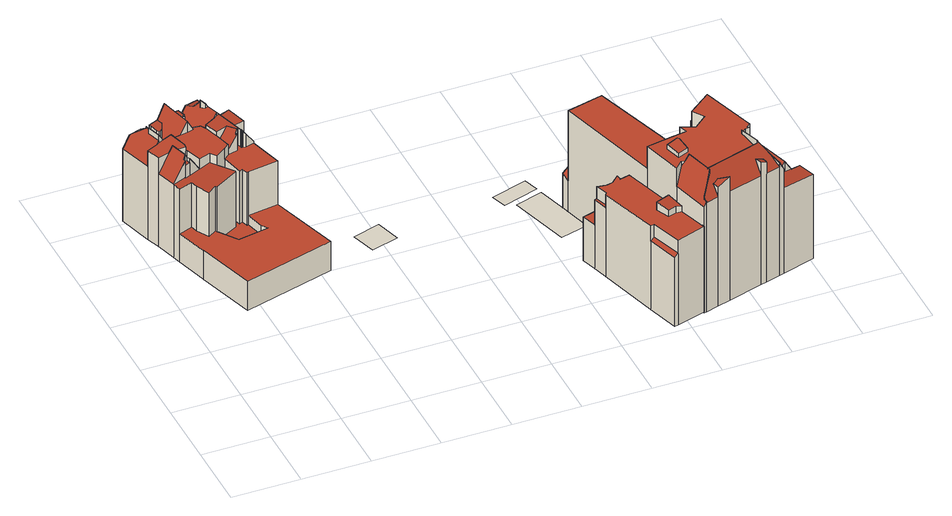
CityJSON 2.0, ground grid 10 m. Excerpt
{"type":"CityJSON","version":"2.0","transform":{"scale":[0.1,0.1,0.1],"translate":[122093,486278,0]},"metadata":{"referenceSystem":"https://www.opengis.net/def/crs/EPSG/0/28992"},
"CityObjects":{
"building1":{"type":"Building","attributes":{"aantal_verblijfsobjecten":12,"bouwjaar":1868,"gebruiksdoel":"kantoorfunctie,overige gebruiksfunctie,woonfunctie","oppervlakte_max":178,"oppervlakte_min":41,"rdf_seealso":"http://bag.basisregistraties.overheid.nl/bag/id/pand/0363100012182179","rf_extrusion_mode":"standard","rf_force_lod11":false,"rf_h_ground":1.06,"rf_h_pc_98p":0,"rf_h_roof_50p":13.08,"rf_h_roof_70p":14.84,"rf_h_roof_max":16.22,"rf_h_roof_min":4.26,"rf_h_roof_ridge":16.87,"rf_is_glass_roof":false,"rf_nodata_frac":0.0916,"rf_nodata_r":0.149,"rf_pc_select":"_HIGHEST_YET_INSUFFICIENT_COVERAGE","rf_pc_year":0,"rf_pointcloud_unusable":false,"rf_pt_density":31.99,"rf_ridgelines":18,"rf_rmse_lod22":0.371,"rf_roof_planes":35,"rf_roof_type":"slanted","rf_success":true,"rf_t_run":216,"rf_volume_lod22":3283.44,"status":"Pand in gebruik"},"children":["building1-1"]},
"building1-1":{"type":"BuildingPart","parents":["building1"],"geometry":[{"type":"Solid","lod":"2.2","boundaries":[[[[0,1,2,3,4,5,6,7,8,9,10,11,12,13,14,15,16,17,18,19,20,21,22,23]],[[24,25,3,2,26]],[[26,2,1,27]],[[28,29,30,31]],[[32,33,34,35]],[[36,14,13,37]],[[37,13,12,38]],[[39,40,41,42]],[[43,44,40,39,45]],[[46,47,48]],[[49,50,48]],[[42,41,51,52]],[[53,54,55,56]],[[57,58,59,60]],[[61,15,14,36]],[[35,34,62]],[[63,64,33,32]],[[65,23,22,66,67]],[[68,17,16,69]],[[56,55,10,9,70]],[[71,72,73]],[[74,59,73]],[[75,76,64,63]],[[77,78,44,43]],[[79,0,23,65]],[[80,81,82,83,78,77]],[[84,85,82,81]],[[86,87,88]],[[87,86,89]],[[90,91,86]],[[91,90,92,93]],[[38,12,11,94]],[[95,96,97,98]],[[99,61,96,95]],[[100,101,85,84]],[[54,102,103,104]],[[105,106,102,54,53]],[[94,11,10,55]],[[104,103,107,108]],[[108,107,109,110]],[[111,5,4,112]],[[112,4,3,25]],[[113,114,25,24]],[[93,92,115]],[[98,97,116,117]],[[45,39,118,119]],[[120,121,122,123]],[[124,119,118,125]],[[126,127,121,120,128]],[[129,130,131,132]],[[117,116,130,129]],[[110,109,133,131]],[[78,83,134,135]],[[136,137,106,105]],[[135,134,137,136]],[[138,139,140,141]],[[69,139,138,142]],[[69,16,15,61,99]],[[143,144,145,146]],[[147,148,144,143]],[[141,140,149,145]],[[150,151,152,153]],[[154,155,151,150]],[[128,120,156]],[[157,158,159,160]],[[52,51,127,126]],[[161,162,163]],[[164,165,119,124]],[[166,167,162,161]],[[168,169,170]],[[171,172,170]],[[169,168,8,7,173,174]],[[172,171,175,176]],[[176,175,177]],[[174,173,177]],[[178,179,176]],[[173,7,6,180]],[[181,182,183]],[[184,68,183]],[[185,186,148,147]],[[142,138,186,185]],[[153,152,81,80]],[[146,145,149,151]],[[187,19,18,71]],[[72,71,18,17,68,184]],[[188,189,182,181]],[[190,191,192,193]],[[193,192,194,195,196]],[[132,131,133,101,100]],[[50,49,194,192]],[[197,198,155,154]],[[199,197,191,190]],[[189,188,200]],[[198,197,199,200]],[[123,122,158,157]],[[180,6,5,111]],[[201,202,114,113]],[[31,30,202,201]],[[160,159,203,204]],[[204,203,205,206]],[[206,205,207,208]],[[208,207,70,209]],[[209,70,9,8,168]],[[47,46,210]],[[179,178,211]],[[212,165,164,211]],[[165,212,167,166]],[[60,59,74,213]],[[196,195,213]],[[214,215,216]],[[217,218,216]],[[67,66,218,219]],[[58,57,220]],[[221,222,220]],[[223,20,19,187]],[[224,225,21,20,223]],[[219,218,217,76,75]],[[222,221,226]],[[66,22,21,225]],[[215,214,225,224]],[[27,1,0,79]],[[29,28,227]],[[79,65,62,34,33,49,48,47]],[[89,111,112,88,87]],[[110,131,130,116,97,96,61,36,37,38,94,55,54,104,108]],[[52,126,128,156,125,118,39,42]],[[174,177,175,171,170,169]],[[186,138,141,145,144,148]],[[142,185,147,181,183,68,69]],[[132,100,84,81,152,151,149,140,139,69,99,95,98,117,129]],[[101,133,109,107,103,102,106,137,134,83,82,85]],[[198,200,188,181,147,143,146,151,155]],[[180,111,89,86,91,93,115,178,176,177,173]],[[70,207,205,203,159,158,122,121,127,51,41,40,44,78,135,136,105,53,56]],[[209,168,170,172,123,157,160,204,206,208]],[[179,211,164,124,125,156,120,123,172,176]],[[167,212,211,178,115,92,90,86,88,112,25,114,202,30,162]],[[165,166,161,163,210,46,48,50,192,191,197,154,150,153,80,77,43,45,119]],[[196,213,74,73,72,184,183,182,189,200,199,190,193]],[[219,75,63,32,35,62,65,67]],[[226,221,220,57,60,213,195,194,49,33,64,76,217,216,215]],[[222,223,187,71,73,59,58,220]],[[225,214,216,218,66]],[[215,224,223,222,226]],[[227,27,79,47,210,163,162,30,29]],[[27,227,28,31,201,113,24,26]]]],"semantics":{"surfaces":[{"type":"GroundSurface"},{"type":"WallSurface","on_footprint_edge":true},{"type":"WallSurface","on_footprint_edge":false},{"type":"RoofSurface","rf_azimuth":252.53,"rf_h_roof_50p":15.45,"rf_h_roof_70p":16.24,"rf_h_roof_max":17.33,"rf_h_roof_min":12.98,"rf_slope":60.17},{"type":"RoofSurface","rf_azimuth":340.35,"rf_h_roof_50p":15.06,"rf_h_roof_70p":15.22,"rf_h_roof_max":16.06,"rf_h_roof_min":14.79,"rf_slope":18.64},{"type":"RoofSurface","rf_azimuth":324.62,"rf_h_roof_50p":5.84,"rf_h_roof_70p":5.86,"rf_h_roof_max":13.11,"rf_h_roof_min":5.75,"rf_slope":0.514},{"type":"RoofSurface","rf_azimuth":253.04,"rf_h_roof_50p":14.99,"rf_h_roof_70p":15.48,"rf_h_roof_max":16.38,"rf_h_roof_min":13.82,"rf_slope":55.41},{"type":"RoofSurface","rf_azimuth":243.79,"rf_h_roof_50p":15.48,"rf_h_roof_70p":15.48,"rf_h_roof_max":15.89,"rf_h_roof_min":15.45,"rf_slope":1.5},{"type":"RoofSurface","rf_azimuth":156.52,"rf_h_roof_50p":15.35,"rf_h_roof_70p":15.35,"rf_h_roof_max":15.58,"rf_h_roof_min":15.35,"rf_slope":1.72},{"type":"RoofSurface","rf_azimuth":253.9,"rf_h_roof_50p":14.81,"rf_h_roof_70p":15.69,"rf_h_roof_max":16.86,"rf_h_roof_min":12.85,"rf_slope":54.91},{"type":"RoofSurface","rf_azimuth":213.18,"rf_h_roof_50p":13.21,"rf_h_roof_70p":13.27,"rf_h_roof_max":15.78,"rf_h_roof_min":13.04,"rf_slope":3.46},{"type":"RoofSurface","rf_azimuth":164.82,"rf_h_roof_50p":4.28,"rf_h_roof_70p":4.29,"rf_h_roof_max":14.83,"rf_h_roof_min":4.27,"rf_slope":0.117},{"type":"RoofSurface","rf_azimuth":73.72,"rf_h_roof_50p":14.9,"rf_h_roof_70p":15.38,"rf_h_roof_max":16.86,"rf_h_roof_min":13.61,"rf_slope":54.96},{"type":"RoofSurface","rf_azimuth":72.42,"rf_h_roof_50p":14.51,"rf_h_roof_70p":15.36,"rf_h_roof_max":16.69,"rf_h_roof_min":12.75,"rf_slope":54.5},{"type":"RoofSurface","rf_azimuth":163.57,"rf_h_roof_50p":12.95,"rf_h_roof_70p":12.96,"rf_h_roof_max":16.17,"rf_h_roof_min":12.91,"rf_slope":0.865},{"type":"RoofSurface","rf_azimuth":72.42,"rf_h_roof_50p":14.59,"rf_h_roof_70p":15.23,"rf_h_roof_max":15.89,"rf_h_roof_min":13.01,"rf_slope":54.5},{"type":"RoofSurface","rf_azimuth":250.82,"rf_h_roof_50p":15.73,"rf_h_roof_70p":15.8,"rf_h_roof_max":16.38,"rf_h_roof_min":15.35,"rf_slope":11.24},{"type":"RoofSurface","rf_azimuth":253.04,"rf_h_roof_50p":14.82,"rf_h_roof_70p":15.3,"rf_h_roof_max":16.69,"rf_h_roof_min":12.95,"rf_slope":55.41},{"type":"RoofSurface","rf_azimuth":114.63,"rf_h_roof_50p":14.88,"rf_h_roof_70p":14.9,"rf_h_roof_max":17.12,"rf_h_roof_min":14.81,"rf_slope":1.01},{"type":"RoofSurface","rf_azimuth":151.59,"rf_h_roof_50p":15.57,"rf_h_roof_70p":15.58,"rf_h_roof_max":16.32,"rf_h_roof_min":15.55,"rf_slope":0.762},{"type":"RoofSurface","rf_azimuth":220.15,"rf_h_roof_50p":14.74,"rf_h_roof_70p":14.77,"rf_h_roof_max":15.05,"rf_h_roof_min":14.66,"rf_slope":5.51},{"type":"RoofSurface","rf_azimuth":73.72,"rf_h_roof_50p":14.72,"rf_h_roof_70p":15.44,"rf_h_roof_max":17.01,"rf_h_roof_min":12.98,"rf_slope":54.96},{"type":"RoofSurface","rf_azimuth":253.9,"rf_h_roof_50p":14.35,"rf_h_roof_70p":15.12,"rf_h_roof_max":17.01,"rf_h_roof_min":12.77,"rf_slope":54.91},{"type":"RoofSurface","rf_azimuth":213.18,"rf_h_roof_50p":13.67,"rf_h_roof_70p":13.67,"rf_h_roof_max":13.68,"rf_h_roof_min":13.67,"rf_slope":3.46},{"type":"RoofSurface","rf_azimuth":344.76,"rf_h_roof_50p":15.23,"rf_h_roof_70p":15.38,"rf_h_roof_max":15.9,"rf_h_roof_min":14.45,"rf_slope":40.34},{"type":"RoofSurface","rf_azimuth":74.64,"rf_h_roof_50p":15.01,"rf_h_roof_70p":15.8,"rf_h_roof_max":17.33,"rf_h_roof_min":12.95,"rf_slope":60.95},{"type":"RoofSurface","rf_azimuth":137.11,"rf_h_roof_50p":14.71,"rf_h_roof_70p":14.74,"rf_h_roof_max":14.76,"rf_h_roof_min":14.69,"rf_slope":4.23}],"values":[[0,1,1,2,2,1,1,2,2,2,2,2,2,2,1,2,2,1,1,1,2,2,2,2,1,2,2,2,2,2,2,1,2,2,2,2,2,1,2,2,1,1,2,2,2,2,2,2,2,2,2,2,2,2,2,2,2,1,2,2,2,2,2,2,2,2,2,2,2,2,2,1,2,2,2,2,1,2,2,2,2,2,2,1,1,2,2,2,2,2,2,2,2,2,2,1,2,2,2,2,2,2,1,2,2,2,2,2,2,2,2,2,2,2,1,1,2,2,1,2,1,2,3,4,5,6,7,8,9,10,11,12,13,14,15,16,17,18,19,20,21,22,23,24,25,26]]}}]},
"building2":{"type":"Building","attributes":{"aantal_verblijfsobjecten":0,"bouwjaar":1005,"rdf_seealso":"http://bag.basisregistraties.overheid.nl/bag/id/pand/0363100012180904","rf_extrusion_mode":"skip","rf_force_lod11":false,"rf_h_ground":0.959,"rf_h_pc_98p":0,"rf_is_glass_roof":false,"rf_nodata_frac":0.0794,"rf_nodata_r":0,"rf_pc_select":"_HIGHEST_YET_INSUFFICIENT_COVERAGE","rf_pc_year":0,"rf_pointcloud_unusable":true,"rf_pt_density":22.76,"rf_roof_type":"unknown","rf_success":true,"rf_t_run":0,"status":"Pand in gebruik"},"geometry":[{"type":"MultiSurface","lod":"0","boundaries":[[[228,229,230,231]]]}]},
"building3":{"type":"Building","attributes":{"aantal_verblijfsobjecten":0,"bouwjaar":1005,"rdf_seealso":"http://bag.basisregistraties.overheid.nl/bag/id/pand/0363100012182216","rf_extrusion_mode":"skip","rf_force_lod11":false,"rf_h_ground":0.711,"rf_h_pc_98p":0,"rf_is_glass_roof":false,"rf_nodata_frac":0.0385,"rf_nodata_r":0,"rf_pc_select":"PREFERRED_AND_LATEST","rf_pc_year":0,"rf_pointcloud_unusable":true,"rf_pt_density":17.44,"rf_roof_type":"unknown","rf_success":true,"rf_t_run":0,"status":"Pand in gebruik"},"geometry":[{"type":"MultiSurface","lod":"0","boundaries":[[[232,233,234,235,236]]]}]},
"building4":{"type":"Building","attributes":{"aantal_verblijfsobjecten":2,"bouwjaar":1905,"gebruiksdoel":"woonfunctie","oppervlakte_max":166,"oppervlakte_min":141,"rdf_seealso":"http://bag.basisregistraties.overheid.nl/bag/id/pand/0363100012170847","rf_extrusion_mode":"standard","rf_force_lod11":false,"rf_h_ground":0.61,"rf_h_pc_98p":0,"rf_h_roof_50p":14.18,"rf_h_roof_70p":14.34,"rf_h_roof_max":15.54,"rf_h_roof_min":7.64,"rf_is_glass_roof":false,"rf_nodata_frac":0,"rf_nodata_r":0,"rf_pc_select":"PREFERRED_AND_LATEST","rf_pc_year":0,"rf_pointcloud_unusable":false,"rf_pt_density":30.32,"rf_ridgelines":0,"rf_rmse_lod22":0.464,"rf_roof_planes":6,"rf_roof_type":"slanted","rf_success":true,"rf_t_run":56,"rf_volume_lod22":1184.73,"status":"Pand in gebruik"},"children":["building4-1"]},
"building4-1":{"type":"BuildingPart","parents":["building4"],"geometry":[{"type":"Solid","lod":"2.2","boundaries":[[[[237,238,239,240,241,242,243,244,245,246,247]],[[248,244,243,249,250]],[[251,252,245,244,248,253]],[[254,241,240,255]],[[256,257,255,258]],[[259,260,257,256,261]],[[262,242,241,254]],[[263,246,245,252]],[[264,265,252,251]],[[266,267,268,269]],[[269,268,260,259]],[[270,237,247,271]],[[272,271,247,246,263]],[[273,274,275,276]],[[258,255,240,239,275]],[[253,248,277,278]],[[249,243,242,262]],[[261,256,274,273]],[[250,249,279,280]],[[281,282,265,264]],[[278,277,282,281]],[[280,279,267,266]],[[276,275,239,238,283,284]],[[285,286,271,272]],[[284,283,286,285]],[[283,238,237,270]],[[274,256,258,275]],[[278,281,264,251,253]],[[267,279,249,262,254,255,257,260,268]],[[284,285,272,263,252,265,282,277,248,250,280,266,269,259,261,273,276]],[[283,270,271,286]]]],"semantics":{"surfaces":[{"type":"GroundSurface"},{"type":"WallSurface","on_footprint_edge":true},{"type":"WallSurface","on_footprint_edge":false},{"type":"RoofSurface","rf_azimuth":253.46,"rf_h_roof_50p":11.84,"rf_h_roof_70p":12.1,"rf_h_roof_max":12.14,"rf_h_roof_min":11.84,"rf_slope":45.89},{"type":"RoofSurface","rf_azimuth":156.77,"rf_h_roof_50p":15.49,"rf_h_roof_70p":15.53,"rf_h_roof_max":15.59,"rf_h_roof_min":15.39,"rf_slope":4.7},{"type":"RoofSurface","rf_azimuth":22.28,"rf_h_roof_50p":7.67,"rf_h_roof_70p":7.67,"rf_h_roof_max":14.09,"rf_h_roof_min":7.66,"rf_slope":0.297},{"type":"RoofSurface","rf_azimuth":303.31,"rf_h_roof_50p":14.24,"rf_h_roof_70p":14.34,"rf_h_roof_max":15.59,"rf_h_roof_min":13.97,"rf_slope":2.18},{"type":"RoofSurface","rf_azimuth":253.46,"rf_h_roof_50p":12.15,"rf_h_roof_70p":14.34,"rf_h_roof_max":14.43,"rf_h_roof_min":11.65,"rf_slope":45.89}],"values":[[0,1,1,1,2,2,1,1,2,2,2,1,1,2,1,2,1,2,2,2,2,2,1,2,2,1,3,4,5,6,7]]}}]},
"building5":{"type":"Building","attributes":{"aantal_verblijfsobjecten":0,"bouwjaar":1005,"rdf_seealso":"http://bag.basisregistraties.overheid.nl/bag/id/pand/0363100012182215","rf_extrusion_mode":"skip","rf_force_lod11":false,"rf_h_ground":0.738,"rf_h_pc_98p":0,"rf_is_glass_roof":false,"rf_nodata_frac":0.0382,"rf_nodata_r":0,"rf_pc_select":"PREFERRED_AND_LATEST","rf_pc_year":0,"rf_pointcloud_unusable":true,"rf_pt_density":23.68,"rf_roof_type":"unknown","rf_success":true,"rf_t_run":0,"status":"Pand in gebruik"},"geometry":[{"type":"MultiSurface","lod":"0","boundaries":[[[287,288,289,290]]]}]},
"building6":{"type":"Building","attributes":{"aantal_verblijfsobjecten":7,"bouwjaar":1809,"gebruiksdoel":"bijeenkomstfunctie,kantoorfunctie,woonfunctie","oppervlakte_max":671,"oppervlakte_min":61,"rdf_seealso":"http://bag.basisregistraties.overheid.nl/bag/id/pand/0363100012165501","rf_extrusion_mode":"standard","rf_force_lod11":false,"rf_h_ground":0.428,"rf_h_pc_98p":0,"rf_h_roof_50p":14.74,"rf_h_roof_70p":17.39,"rf_h_roof_max":21.59,"rf_h_roof_min":4.54,"rf_h_roof_ridge":21.93,"rf_is_glass_roof":false,"rf_nodata_frac":0.0273,"rf_nodata_r":0,"rf_pc_select":"PREFERRED_AND_LATEST","rf_pc_year":0,"rf_pointcloud_unusable":false,"rf_pt_density":31.97,"rf_ridgelines":6,"rf_rmse_lod22":0.388,"rf_roof_planes":29,"rf_roof_type":"slanted","rf_success":true,"rf_t_run":204,"rf_volume_lod22":6850.32,"status":"Pand in gebruik"},"children":["building6-1"]},
"building6-1":{"type":"BuildingPart","parents":["building6"],"geometry":[{"type":"Solid","lod":"2.2","boundaries":[[[[291,292,293,294,295,296,297,298,299,300,301,302,303,304,305,306,307,308,309,310,311,312,313,314,315,316,317,318,319,320]],[[321,316,315,322]],[[323,324,292,291,325]],[[326,327,324,323]],[[328,317,316,321]],[[329,299,298,330]],[[331,332,333,334]],[[335,336,337]],[[332,331,337]],[[322,315,314,338]],[[339,340,312,311,341]],[[342,343,338,344]],[[345,346,347]],[[348,349,347]],[[349,348,350]],[[351,352,303,302,353,354]],[[355,304,303,352]],[[353,302,301,356]],[[357,293,292,324]],[[358,294,293,357]],[[359,320,319,360,361]],[[361,360,362,363]],[[360,319,318,364]],[[365,366,305,304,355,367]],[[352,351,368]],[[369,370,371,372]],[[373,374,307,306,375,376]],[[376,375,377,378]],[[325,291,320,359]],[[379,380,381]],[[382,383,384]],[[380,379,384]],[[356,301,300,383,382]],[[385,386,366,365]],[[387,313,312,340]],[[388,389,341,390]],[[391,308,307,374]],[[392,309,308,391,393]],[[394,395,370,369]],[[396,397,395,394]],[[398,399,400,401]],[[381,402,403,400]],[[354,353,399,398]],[[404,405,389,388]],[[406,296,295,407]],[[407,295,294,358]],[[408,297,296,406]],[[383,300,299,329]],[[372,371,409,410]],[[375,306,305,366]],[[367,355,411,412]],[[390,341,311,310,413,414]],[[413,310,309,392]],[[414,413,415,416]],[[417,418,419]],[[416,415,419]],[[344,338,314,313,387]],[[420,421,422,350]],[[423,342,340,339]],[[424,425,426,427]],[[428,429,425,424]],[[430,431,343,342,423]],[[410,409,397,396]],[[432,430,405,404]],[[427,426,431,430,432]],[[433,330,298,297,408]],[[330,433,434]],[[327,326,434]],[[378,377,435]],[[346,345,436]],[[393,391,436]],[[437,438,439,440]],[[334,333,441,438,437]],[[401,400,403,441,333]],[[440,439,363,442]],[[336,335,421,420,443]],[[443,420,444]],[[445,446,386,385]],[[447,448,446,445]],[[412,411,448,447]],[[449,450,374,373]],[[450,449,451]],[[442,363,362,429,428]],[[364,318,317,328]],[[350,422,418,417]],[[399,353,356,382,384,379,381,400]],[[340,342,344,387]],[[410,396,394,369,372]],[[405,430,423,339,341,389]],[[327,434,433,408,406,407,358,357,324]],[[380,359,361,363,439,438,441,403,402,381]],[[443,444,368,351,354,398,401,333,332,337,336]],[[412,447,445,385,365,367]],[[359,380,384,383,329,330,434,326,323,325]],[[450,451,435,377,375,366,386,446,448,411,355,352,368,444,420,350,348,347,346,436,391,374]],[[451,449,373,376,378,435]],[[418,422,421,335,337,331,334,437,440,442,428,424,427,432,404,388,390,414,416,419],[397,409,371,370,395]],[[364,328,321,322,338,343,431,426,425,429,362,360]],[[350,417,419,415,413,392,393,436,345,347,349]]]],"semantics":{"surfaces":[{"type":"GroundSurface"},{"type":"WallSurface","on_footprint_edge":true},{"type":"WallSurface","on_footprint_edge":false},{"type":"RoofSurface","rf_azimuth":33.67,"rf_h_roof_50p":14.27,"rf_h_roof_70p":14.31,"rf_h_roof_max":17.73,"rf_h_roof_min":14.14,"rf_slope":2.87},{"type":"RoofSurface","rf_azimuth":214.14,"rf_h_roof_50p":8.44,"rf_h_roof_70p":9.15,"rf_h_roof_max":17.28,"rf_h_roof_min":6.04,"rf_slope":40.68},{"type":"RoofSurface","rf_azimuth":236.45,"rf_h_roof_50p":21.57,"rf_h_roof_70p":21.58,"rf_h_roof_max":21.59,"rf_h_roof_min":21.56,"rf_slope":0.88},{"type":"RoofSurface","rf_azimuth":251.91,"rf_h_roof_50p":17.27,"rf_h_roof_70p":17.28,"rf_h_roof_max":20.87,"rf_h_roof_min":17.25,"rf_slope":0.283},{"type":"RoofSurface","rf_azimuth":21.54,"rf_h_roof_50p":11.76,"rf_h_roof_70p":11.77,"rf_h_roof_max":14.87,"rf_h_roof_min":11.72,"rf_slope":0.693},{"type":"RoofSurface","rf_azimuth":253.13,"rf_h_roof_50p":14.72,"rf_h_roof_70p":15.6,"rf_h_roof_max":20.91,"rf_h_roof_min":11.85,"rf_slope":56.54},{"type":"RoofSurface","rf_azimuth":73.82,"rf_h_roof_50p":19.13,"rf_h_roof_70p":20.1,"rf_h_roof_max":22.26,"rf_h_roof_min":15.68,"rf_slope":60.13},{"type":"RoofSurface","rf_azimuth":71.78,"rf_h_roof_50p":20.04,"rf_h_roof_70p":20.14,"rf_h_roof_max":20.19,"rf_h_roof_min":19.99,"rf_slope":18.23},{"type":"RoofSurface","rf_azimuth":72.9,"rf_h_roof_50p":13.64,"rf_h_roof_70p":14.62,"rf_h_roof_max":16.36,"rf_h_roof_min":11,"rf_slope":59.1},{"type":"RoofSurface","rf_azimuth":163.9,"rf_h_roof_50p":20.38,"rf_h_roof_70p":21.06,"rf_h_roof_max":22.28,"rf_h_roof_min":18.56,"rf_slope":59.87},{"type":"RoofSurface","rf_azimuth":243.59,"rf_h_roof_50p":20.28,"rf_h_roof_70p":20.37,"rf_h_roof_max":20.62,"rf_h_roof_min":20.02,"rf_slope":21.22},{"type":"RoofSurface","rf_azimuth":318.82,"rf_h_roof_50p":20.89,"rf_h_roof_70p":20.91,"rf_h_roof_max":22.28,"rf_h_roof_min":20.86,"rf_slope":0.347},{"type":"RoofSurface","rf_azimuth":70.22,"rf_h_roof_50p":4.57,"rf_h_roof_70p":4.58,"rf_h_roof_max":20.88,"rf_h_roof_min":4.53,"rf_slope":0.517},{"type":"RoofSurface","rf_azimuth":252.66,"rf_h_roof_50p":20.02,"rf_h_roof_70p":20.83,"rf_h_roof_max":22.24,"rf_h_roof_min":17.49,"rf_slope":59.45}],"values":[[0,1,1,2,1,1,2,2,2,1,1,2,2,2,2,1,1,1,1,1,1,2,1,1,2,2,1,2,1,2,2,2,1,2,1,2,1,1,2,2,2,2,2,2,1,1,1,1,2,1,2,1,1,2,2,2,1,2,2,2,2,2,2,2,2,1,2,2,2,2,2,2,2,2,2,2,2,2,2,2,2,2,2,1,2,3,4,5,6,7,8,9,10,11,12,13,14,15,16]]}}]}
},
"vertices":[
[72,519,11],[83,522,11],[92,524,11],[94,524,11],[106,528,11],[125,533,11],[137,537,11],[151,490,11],[160,460,11],[166,441,11],[180,394,11],[211,292,11],[77,255,11],[51,340,11],[51,341,11],[37,387,11],[34,399,11],[25,429,11],[18,449,11],[4,498,11],[15,502,11],[34,508,11],[47,511,11],[60,515,11],[94,524,147],[94,524,131],[92,524,147],[83,522,148],[89,511,147],[89,511,143],[97,510,129],[97,510,146],[56,494,146],[56,494,130],[58,495,133],[58,495,147],[51,341,58],[51,340,58],[77,255,59],[124,431,134],[124,431,130],[140,435,130],[140,435,156],[125,430,148],[125,430,130],[124,431,148],[85,474,149],[85,474,167],[75,472,149],[63,470,130],[63,470,149],[139,438,130],[139,438,157],[135,387,129],[135,387,58],[180,394,58],[180,394,129],[32,478,169],[32,478,160],[38,459,160],[38,459,169],[37,387,57],[63,507,148],[54,494,146],[54,494,132],[60,515,148],[47,511,137],[47,511,147],[25,429,130],[34,399,131],[166,441,130],[18,449,130],[18,449,156],[35,457,156],[38,459,156],[51,496,146],[51,496,135],[117,424,148],[117,424,130],[72,519,169],[101,412,148],[101,412,134],[101,412,43],[117,424,43],[118,392,133],[118,392,43],[121,512,163],[121,512,155],[112,517,153],[125,522,153],[118,507,157],[118,507,169],[122,500,159],[122,500,167],[211,292,59],[57,394,131],[57,394,58],[60,383,58],[60,383,131],[37,387,130],[118,389,133],[118,389,43],[135,387,43],[142,361,43],[142,361,58],[133,386,129],[133,386,43],[148,352,43],[148,352,58],[103,344,43],[103,344,58],[125,533,149],[106,528,149],[98,513,147],[98,513,131],[125,498,163],[70,365,58],[70,365,130],[118,453,134],[118,453,148],[141,442,157],[141,442,130],[145,446,130],[145,446,158],[118,453,154],[133,456,157],[142,440,162],[142,440,130],[141,442,161],[82,373,131],[82,373,58],[84,371,58],[84,371,131],[84,371,43],[125,393,43],[125,393,129],[130,396,129],[130,396,43],[53,406,153],[53,406,132],[53,404,132],[53,404,153],[53,406,159],[58,412,159],[58,412,154],[60,407,153],[60,407,160],[55,411,165],[55,411,154],[60,407,132],[77,414,149],[77,414,133],[94,420,134],[94,420,149],[69,438,149],[69,438,134],[134,456,157],[147,441,158],[147,441,130],[147,439,130],[147,439,159],[106,480,149],[106,480,128],[94,481,149],[111,473,154],[111,473,149],[107,480,149],[107,480,131],[160,460,133],[160,460,155],[145,457,154],[142,457,154],[142,457,158],[151,490,132],[151,490,155],[134,483,154],[134,483,158],[136,484,155],[130,481,163],[130,481,158],[137,537,131],[48,436,165],[48,436,156],[42,434,156],[25,429,156],[52,409,159],[52,409,154],[4,498,129],[49,436,163],[49,436,156],[68,444,155],[68,444,149],[60,469,149],[60,469,156],[60,469,135],[59,469,136],[59,469,156],[68,438,149],[68,438,135],[68,438,155],[54,437,155],[96,512,147],[96,512,129],[148,438,130],[148,438,158],[149,439,130],[149,439,156],[153,438,130],[153,438,151],[166,441,133],[95,476,149],[126,479,157],[111,473,134],[46,463,156],[39,504,136],[39,504,149],[47,507,137],[48,508,135],[48,508,137],[48,508,147],[34,485,164],[32,486,166],[32,486,163],[15,502,146],[34,508,146],[34,508,136],[35,491,159],[84,520,148],
[309,360,10],[269,348,10],[280,312,10],[320,324,10],
[524,375,7],[471,359,7],[471,357,7],[478,337,7],[531,353,7],
[579,9,6],[565,55,6],[539,144,6],[533,166,6],[526,188,6],[575,202,6],[584,170,6],[607,92,6],[615,66,6],[627,23,6],[585,10,6],[607,92,143],[584,170,77],[584,170,141],[615,66,153],[615,66,144],[607,92,156],[526,188,77],[533,166,77],[535,165,121],[535,165,77],[533,166,118],[549,163,140],[549,163,77],[535,165,140],[575,202,77],[627,23,146],[606,67,154],[606,67,144],[569,176,140],[569,176,77],[558,165,77],[558,165,140],[579,9,118],[585,10,124],[585,10,144],[541,147,140],[541,147,121],[539,144,118],[539,144,140],[586,84,143],[586,84,156],[570,167,77],[570,167,141],[594,63,154],[594,63,144],[565,55,118],[565,55,143],[570,56,143],[570,56,123],
[533,344,7],[493,332,7],[519,243,7],[560,254,7],
[735,239,4],[732,241,4],[727,246,4],[726,250,4],[723,251,4],[716,274,4],[741,294,4],[758,237,4],[770,195,4],[797,101,4],[805,75,4],[757,61,4],[750,59,4],[729,52,4],[720,50,4],[669,35,4],[650,30,4],[631,24,4],[627,23,4],[611,76,4],[594,135,4],[549,291,4],[546,302,4],[598,317,4],[604,318,4],[606,322,4],[670,339,4],[702,229,4],[704,230,4],[729,237,4],[606,322,46],[604,318,46],[732,241,153],[732,241,118],[735,239,150],[739,245,141],[739,245,118],[670,339,45],[770,195,115],[758,237,114],[727,119,209],[727,119,198],[734,120,186],[734,120,209],[719,112,209],[719,112,215],[721,114,209],[598,317,46],[549,291,173],[549,291,58],[594,135,173],[602,304,93],[602,304,46],[598,317,100],[630,29,185],[630,29,190],[637,37,200],[645,46,212],[645,46,218],[644,50,218],[750,59,189],[750,59,182],[757,61,144],[757,61,175],[729,52,182],[805,75,142],[727,246,118],[726,250,118],[729,237,159],[704,230,45],[704,230,119],[711,208,45],[711,208,120],[702,229,45],[720,50,204],[720,50,182],[729,52,200],[741,66,199],[616,120,216],[616,120,209],[623,97,209],[623,97,215],[650,30,198],[650,30,182],[669,35,182],[669,35,206],[669,36,183],[669,36,206],[773,95,142],[773,95,159],[762,92,143],[797,101,141],[797,101,118],[783,97,142],[717,61,203],[717,61,202],[546,302,64],[635,142,209],[635,142,173],[594,135,209],[631,24,182],[627,23,177],[631,24,185],[634,128,216],[634,128,209],[636,126,216],[636,126,209],[750,84,176],[750,84,143],[759,95,143],[759,95,156],[762,92,142],[759,95,139],[654,145,209],[654,145,173],[716,274,118],[723,251,118],[741,294,117],[638,103,209],[638,103,216],[728,54,185],[728,54,200],[611,76,179],[611,76,209],[622,87,202],[622,87,209],[633,86,219],[633,86,209],[627,86,209],[725,74,218],[725,74,209],[644,50,209],[602,304,173],[689,165,209],[689,165,46],[670,149,46],[670,149,209],[678,182,209],[678,182,46],[650,157,173],[650,157,46],[650,157,209],[758,237,118],[755,238,118],[655,43,202],[631,26,185],[731,122,209],[731,122,111],[737,127,121],[737,127,209],[734,120,113],[711,208,209],[725,74,222],[727,74,218],[728,61,200],[728,61,197],[729,54,200],[729,54,185],[647,39,199],[647,39,198],[649,40,199]
]}
